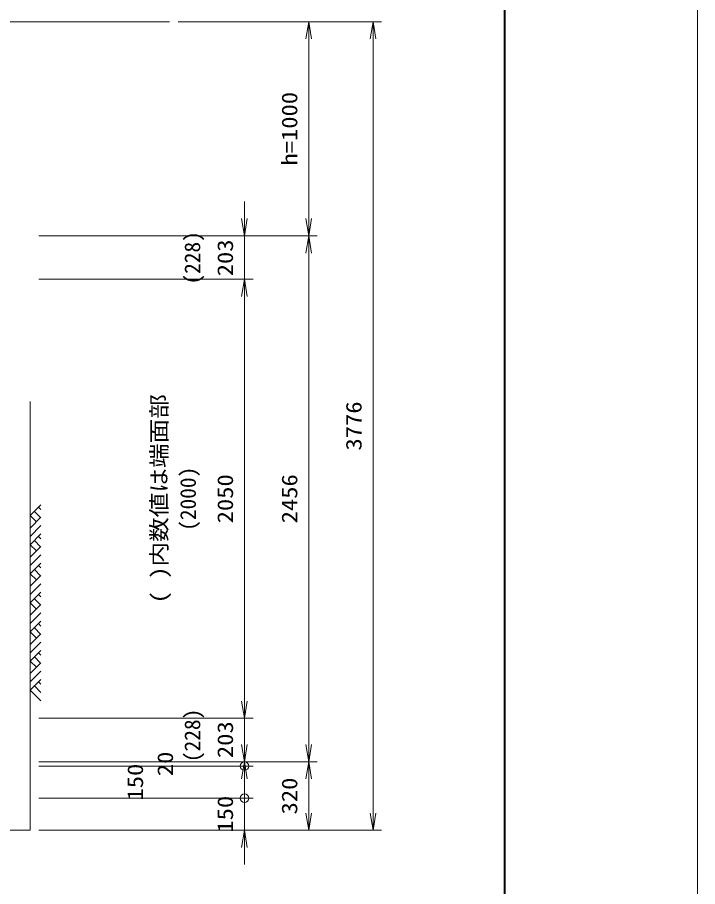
# Model space of a CAD drawing. Units: millimetres at full size. Extents: x 37600 to 71200, y -27760 to -4000.
# Drawn here: x 68025 to 71200, y -12789 to -8730 of the extents above; entities that cross this region are included whole.
import ezdxf
from ezdxf.enums import TextEntityAlignment as Align

# ---------------------------------------------------------------- set-up
doc = ezdxf.new("R2010")
doc.units = ezdxf.units.MM
doc.header["$LTSCALE"] = 80.0044
for name, color, linetype, lineweight in [('0_2', 4, 'Continuous', 13), ('Defpoints_5', 5, 'Continuous', 13), ('図枠', 1, 'Continuous', 40), ('寸法', 6, 'Continuous', 13), ('ﾊｯﾁﾝｸﾞ', 4, 'Continuous', 9)]:
    doc.layers.add(name, color=color, linetype=linetype, lineweight=lineweight)
doc.styles.add('ＭＳ ゴシック', font='')
doc.styles.get('ＭＳ ゴシック').set_extended_font_data('MS Gothic')

# ---------------------------------------------------------------- blocks, each defined once
blk = doc.blocks.new('open_arrow')
at = {"color": 0, "linetype": 'Continuous', "lineweight": -2}
blk.add_lwpolyline([(7.5, 1.25), (0, 0), (7.5, -1.25)], dxfattribs=at)
blk = doc.blocks.new('dimension_origin')
at = {"color": 0, "linetype": 'Continuous', "lineweight": -2}
blk.add_circle((0, 0), 1.25, dxfattribs=at)

msp = doc.modelspace()

# ---------------------------------------------------------------- linework, layer by layer
at = {"layer": '0_2'}
msp.add_line((68735, -8750), (57145, -8750), dxfattribs=at)
msp.add_lwpolyline([(66735, -12526), (68085, -12526), (68085, -10523)], dxfattribs=at)
at = {"layer": 'Defpoints_5'}
msp.add_lwpolyline([(37600, -27760), (71200, -27760), (71200, -4000), (37600, -4000)], close=True, dxfattribs=at)
at = {"layer": '図枠'}
msp.add_lwpolyline([(38500, -26860), (70300, -26860), (70300, -4900), (38500, -4900)], close=True, dxfattribs=at)
at = {"layer": '寸法'}
for p, q in [((68775, -8750), (69725, -8750)), ((68775, -8750), (69425, -8750)), ((69385, -9750), (69385, -8750)), ((69685, -8750), (69685, -12526)), ((69085, -10113), (69085, -9590)), ((68125, -9750), (69425, -9750)), ((68125, -9750), (69425, -9750)), ((68125, -9750), (69125, -9750)), ((69385, -9750), (69385, -12206)), ((68125, -9953), (69125, -9953)), ((68125, -9953), (69125, -9953)), ((69085, -9953), (69085, -12003)), ((69085, -11843), (69085, -12366)), ((68125, -12003), (69125, -12003)), ((68125, -12003), (69125, -12003)), ((69085, -12306), (69085, -12046)), ((68125, -12206), (69425, -12206)), ((68125, -12206), (69125, -12206)), ((68125, -12206), (69425, -12206)), ((68125, -12206), (69125, -12206)), ((69385, -12206), (69385, -12526)), ((68125, -12226), (69125, -12226)), ((68125, -12226), (69125, -12226)), ((69085, -12226), (69085, -12376)), ((69085, -12296), (69085, -12686)), ((68125, -12376), (69125, -12376)), ((68125, -12376), (69125, -12376)), ((68125, -12526), (69725, -12526)), ((68125, -12526), (69425, -12526)), ((68125, -12526), (69125, -12526))]:
    msp.add_line(p, q, dxfattribs=at)
at = {"layer": 'ﾊｯﾁﾝｸﾞ'}
for p, q in [((68085, -11056.36), (68135, -11006.36)), ((68133.5, -11065.97), (68104.44, -11036.91)), ((68135, -11028.58), (68123.89, -11017.47)), ((68114.05, -11085.41), (68085, -11056.36)), ((68085, -11114.46), (68135, -11064.46)), ((68085, -11153.35), (68135, -11103.35)), ((68085, -11192.24), (68135, -11142.24)), ((68135, -11164.46), (68123.89, -11153.35)), ((68114.05, -11221.29), (68085, -11192.24)), ((68085, -11250.34), (68135, -11200.34)), ((68133.5, -11201.85), (68104.44, -11172.8)), ((68085, -11289.23), (68135, -11239.23)), ((68085, -11328.12), (68135, -11278.12)), ((68133.5, -11337.73), (68104.44, -11308.68)), ((68135, -11300.34), (68123.89, -11289.23)), ((68114.05, -11357.17), (68085, -11328.12)), ((68085, -11386.23), (68135, -11336.23)), ((68085, -11425.12), (68135, -11375.12)), ((68085, -11464.01), (68135, -11414.01)), ((68133.5, -11473.61), (68104.44, -11444.56)), ((68135, -11436.23), (68123.89, -11425.12)), ((68114.05, -11493.06), (68085, -11464.01)), ((68085, -11522.11), (68135, -11472.11)), ((68085, -11561), (68135, -11511)), ((68085, -11599.89), (68135, -11549.89)), ((68135, -11572.11), (68123.89, -11561)), ((68114.05, -11628.94), (68085, -11599.89)), ((68085, -11657.99), (68135, -11607.99)), ((68133.5, -11609.49), (68104.44, -11580.44)), ((68085, -11696.88), (68135, -11646.88)), ((68085, -11735.77), (68135, -11685.77)), ((68133.5, -11745.38), (68104.44, -11716.32)), ((68135, -11707.99), (68123.89, -11696.88)), ((68114.05, -11764.82), (68085, -11735.77)), ((68085, -11793.87), (68135, -11743.87)), ((68085, -11832.76), (68135, -11782.76)), ((68085, -11871.65), (68135, -11821.65)), ((68135, -11882.76), (68104.44, -11852.21)), ((68135, -11843.87), (68123.89, -11832.76)), ((68135, -11921.65), (68085, -11871.65))]:
    msp.add_line(p, q, dxfattribs=at)

# ---------------------------------------------------------------- block references
at = {"layer": '寸法'}
for name, p, xscale, yscale, rotation in [('open_arrow', (69385, -8750), 10.7, 10.7, 270), ('open_arrow', (69685, -8750), 10.7, 10.7, 270), ('open_arrow', (69085, -9750), 10.7, 10.7, 90), ('open_arrow', (69385, -9750), 10.7, 10.7, 90), ('open_arrow', (69385, -9750), 10.7, 10.7, 270), ('open_arrow', (69085, -9953), 10.7, 10.7, 270), ('open_arrow', (69085, -9953), 10.7, 10.7, 270), ('open_arrow', (69085, -12003), 10.7, 10.7, 90), ('open_arrow', (69085, -12003), 10.7, 10.7, 90), ('open_arrow', (69085, -12206), 10.7, 10.7, 90), ('open_arrow', (69385, -12206), 10.7, 10.7, 90), ('dimension_origin', (69085, -12226), 16, 16, 270), ('dimension_origin', (69085, -12226), 16, 16, 270), ('open_arrow', (69085, -12206), 10.7, 10.7, 270), ('open_arrow', (69385, -12206), 10.7, 10.7, 270), ('dimension_origin', (69085, -12376), 16, 16, 90), ('dimension_origin', (69085, -12376), 16, 16, 90), ('open_arrow', (69385, -12526), 10.7, 10.7, 90), ('open_arrow', (69685, -12526), 10.7, 10.7, 90), ('open_arrow', (69085, -12526), 10.7, 10.7, 270)]:
    msp.add_blockref(name, p, dxfattribs=dict(at, xscale=xscale, yscale=yscale, rotation=rotation))

# ---------------------------------------------------------------- texts
at = {"layer": '寸法', "style": 'ＭＳ ゴシック', "width": 1.15}
for s, p in [('h=1000', (69295, -9250)), ('203', (68995, -9853)), ('3776', (69595, -10638)), ('2050', (68995, -10978)), ('2456', (69295, -10978)), ('203', (68995, -12103)), ('20', (68715, -12216)), ('150', (68575, -12301)), ('320', (69295, -12366)), ('150', (68995, -12451))]:
    msp.add_text(s, height=73.31, rotation=90, dxfattribs=at).set_placement(p, align=Align.MIDDLE_CENTER)
at = {"layer": '寸法', "color": 3, "style": 'ＭＳ ゴシック'}
for s, p in [('(228)', (68805, -9853)), ('(2000)', (68785, -10978)), ('(228)', (68805, -12083))]:
    msp.add_text(s, height=73.31, rotation=90, dxfattribs=at).set_placement(p, align=Align.TOP_CENTER)
at = {"layer": '寸法', "color": 3, "style": 'ＭＳ ゴシック', "width": 1.15}
msp.add_text('( )内数値は端面部', height=73.31, rotation=90, dxfattribs=at).set_placement((68745, -10978), align=Align.BOTTOM_CENTER)

doc.saveas('drawing.dxf')
